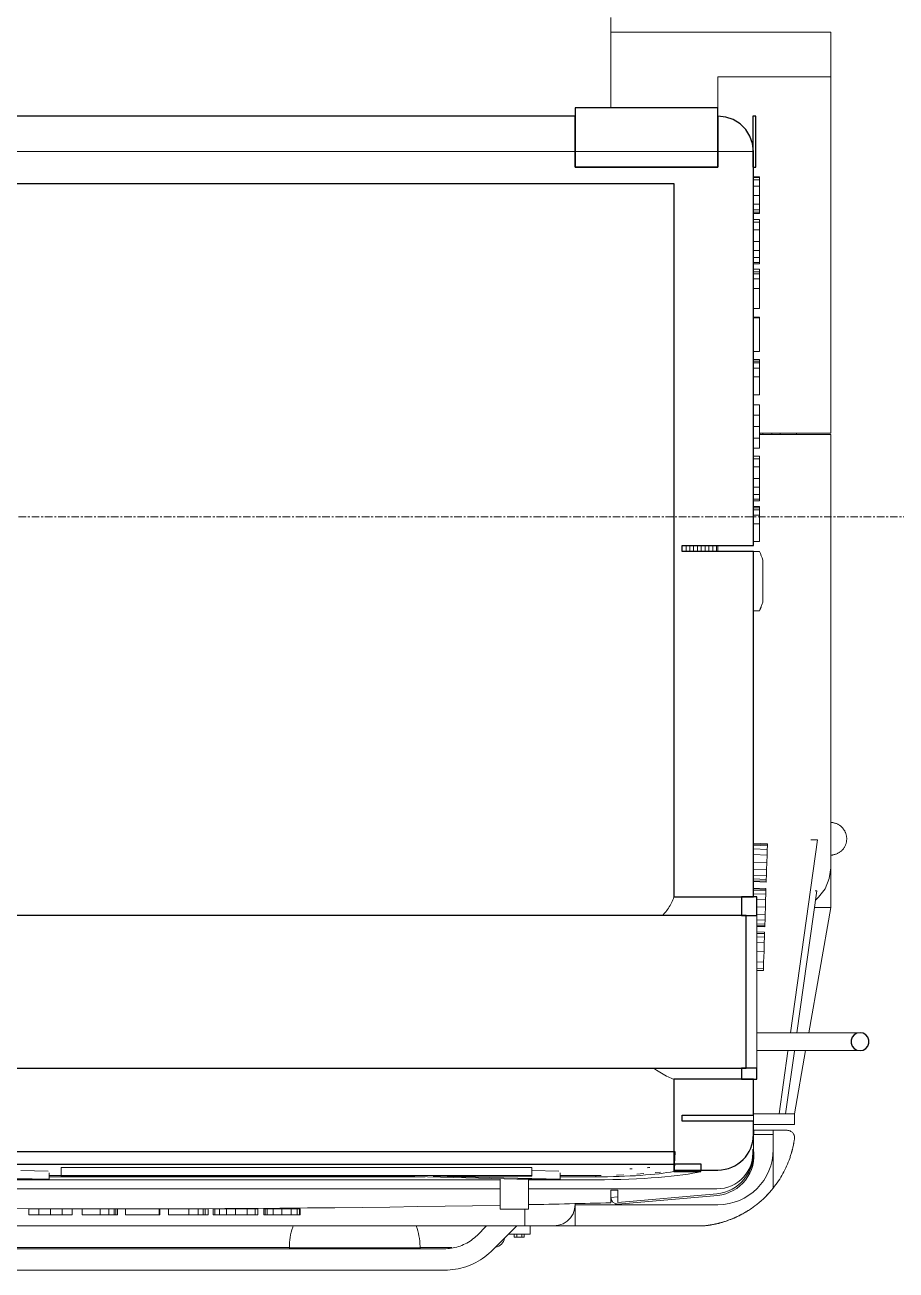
# Model space of a CAD drawing. Header units: millimetres. Extents: x -22696 to 333987, y -7117 to 2643871.
# Drawn here: x 21504 to 22971, y -1268 to 829 of the extents above; entities that cross this region are included whole.
import ezdxf

# ---------------------------------------------------------------- set-up
doc = ezdxf.new("R2010")
doc.units = ezdxf.units.MM
doc.linetypes.add('Grid Line', pattern=[22.225, 12.7, -3.175, 3.175, -3.175])
for name, color, linetype, lineweight in [('A__MASS', 7, 'Continuous', 25), ('A_Center_Line', 7, 'Continuous', 9), ('A_Mass', 7, 'Continuous', 9)]:
    doc.layers.add(name, color=color, linetype=linetype, lineweight=lineweight)

# ---------------------------------------------------------------- blocks, each defined once
blk = doc.blocks.new('FIRE_TRUCK_-_medium_size_13644 - Camion Man-V2-00-Ground Floor Plan')
at = {"layer": 'A__MASS'}
for p, q in [((-60, 1814.2), (-300.1, 1814.2)), ((-300.1, 1814.2), (-300.1, 1714)), ((-60, 1714), (-60, 1814.2)), ((-300.1, 1800), (-2090.4, 1800)), ((-300.1, 1714), (-300.1, 1800)), ((-60, 1800), (-60, 1714)), ((3.8, 1800), (-1.2, 1800)), ((-1.2, 1800), (-1.2, 1714)), ((3.8, 1714), (3.8, 1800)), ((0, 1076.9), (0, 1740.4)), ((-300.1, 1714), (-60, 1714)), ((-60, 1714), (-300.1, 1714)), ((-1.2, 1714), (3.8, 1714)), ((-2016.6, 1686.5), (-133.9, 1686.5)), ((-133.9, 1686.5), (-133.9, 485.1)), ((-120, 1066.9), (-120, 1076.9)), ((-120, 1076.9), (0, 1076.9)), ((0, 1066.9), (-120, 1066.9)), ((0, 485.1), (0, 1066.9)), ((-133.9, 485.1), (0, 485.1)), ((5.7, 485.1), (-20.1, 485.1)), ((-20.1, 485.1), (-20.1, 453.8)), ((5.7, 453.8), (5.7, 485.1)), ((-12.6, 453.8), (-2150.4, 453.8)), ((-20.1, 453.8), (5.7, 453.8)), ((-12.6, 196.6), (-12.6, 453.8)), ((-2150.4, 196.6), (-12.6, 196.6)), ((5.7, 196.6), (-20.1, 196.6)), ((-20.1, 196.6), (-20.1, 178.3)), ((5.7, 178.3), (5.7, 196.6)), ((0, 178.3), (-133.9, 178.3)), ((-133.9, 178.3), (-133.9, 25.2)), ((-20.1, 178.3), (5.7, 178.3)), ((0, 117.4), (0, 178.3)), ((-120, 107.3), (-120, 117.4)), ((-120, 117.4), (0, 117.4)), ((0, 107.3), (-120, 107.3)), ((0, 85.2), (0, 107.3)), ((-134.6, 55.8), (-2015.7, 55.8)), ((-131.6, 55.8), (-133.9, 55.8)), ((-2017.4, 35), (-134.7, 35)), ((-134, 22.8), (-88.5, 22.8)), ((-133.8, 25.2), (-60, 25.2)), ((-87.8, 35), (-133.1, 35))]:
    blk.add_line(p, q, dxfattribs=at)
at = {"layer": 'A__MASS', "flags": 128}
for points in [[(0, 1740.4), (-1.5, 1753.7), (-5.9, 1766.3), (-13.1, 1777.6), (-22.6, 1787), (-34, 1794.1), (-46.6, 1798.5), (-60, 1800)], [(179.4, 256.3), (174.2, 255.4), (169.7, 252.8), (166.3, 248.8), (164.5, 243.9), (164.5, 238.7), (166.3, 233.8), (169.7, 229.8), (174.2, 227.2), (179.4, 226.3)], [(179.4, 226.3), (184.5, 227.2), (189.1, 229.8), (192.4, 233.8), (194.2, 238.7), (194.2, 243.9), (192.4, 248.8), (189.1, 252.8), (184.5, 255.4), (179.4, 256.3)], [(-133.1, 35), (-132.3, 45.4), (-131.6, 55.8)], [(-133.1, 35), (-133.6, 28.9), (-134, 22.8)], [(-88.5, 22.8), (-88.1, 28.9), (-87.8, 35)]]:
    blk.add_lwpolyline(points, dxfattribs=at)
at = {"layer": 'A__MASS'}
blk.add_arc((-60, 85.2), 60, 270, 0, dxfattribs=at)
at = {"layer": 'A_Mass'}
for p, q in [((-240.1, 1814.2), (-240.1, 1966.2)), ((-240.1, 1941.2), (130, 1941.2)), ((130, 1941.2), (130, 1866.2)), ((-60, 1866.2), (50, 1866.2)), ((-60, 1814.2), (-60, 1866.2)), ((50, 1866.2), (130, 1866.2)), ((130, 1266.2), (130, 1866.2)), ((-2150.4, 1740.4), (0, 1740.4)), ((0, 1697.6), (10, 1697.6)), ((0, 1696.4), (10, 1696.4)), ((0, 1692.5), (10, 1692.5)), ((0, 1682.1), (10, 1682.1)), ((10, 1697.6), (10, 1696.4)), ((10, 1696.4), (10, 1692.5)), ((10, 1692.5), (10, 1682.1)), ((10, 1682.1), (10, 1666.5)), ((0, 1666.5), (10, 1666.5)), ((10, 1666.5), (10, 1651.9)), ((0, 1651.9), (10, 1651.9)), ((0, 1642), (10, 1642)), ((0, 1638.5), (10, 1638.5)), ((10, 1636.1), (0, 1636.1)), ((10, 1651.9), (10, 1642)), ((10, 1642), (10, 1638.5)), ((10, 1638.5), (10, 1636.1)), ((0, 1626.2), (10, 1626.2)), ((0, 1621.7), (10, 1621.7)), ((10, 1626.2), (10, 1621.7)), ((10, 1621.7), (10, 1608.3)), ((0, 1608.3), (10, 1608.3)), ((10, 1608.3), (10, 1588.7)), ((0, 1588.7), (10, 1588.7)), ((0, 1573.7), (10, 1573.7)), ((10, 1588.7), (10, 1573.7)), ((10, 1573.7), (10, 1561.7)), ((0, 1561.7), (10, 1561.7)), ((0, 1553.8), (10, 1553.8)), ((10, 1561.7), (10, 1553.8)), ((10, 1553.8), (10, 1551.2)), ((10, 1551.2), (0, 1551.2)), ((0, 1542.5), (10, 1542.5)), ((0, 1537.6), (10, 1537.6)), ((0, 1534.4), (10, 1534.4)), ((10, 1542.5), (10, 1537.6)), ((10, 1537.6), (10, 1534.4)), ((10, 1534.4), (10, 1525.8)), ((0, 1525.8), (10, 1525.8)), ((0, 1510), (10, 1510)), ((10, 1525.8), (10, 1510)), ((10, 1510), (10, 1476.1)), ((0, 1476.1), (10, 1476.1)), ((0, 1461.3), (10, 1461.3)), ((0, 1460.1), (10, 1460.1)), ((10, 1461.3), (10, 1460.1)), ((10, 1460.1), (10, 1403.5)), ((0, 1403.5), (10, 1403.5)), ((0, 1389.9), (10, 1389.9)), ((0, 1387.5), (10, 1387.5)), ((0, 1384.3), (10, 1384.3)), ((10, 1389.9), (10, 1387.5)), ((10, 1387.5), (10, 1384.3)), ((10, 1384.3), (10, 1375.6)), ((0, 1375.6), (10, 1375.6)), ((10, 1375.6), (10, 1360.9)), ((0, 1360.9), (10, 1360.9)), ((10, 1360.9), (10, 1330.8)), ((0, 1330.8), (10, 1330.8)), ((0, 1313.6), (10, 1313.6)), ((10, 1313.6), (10, 1296.7)), ((0, 1296.7), (10, 1296.7)), ((10, 1296.7), (10, 1280.8)), ((10, 1280.8), (10, 1277.3)), ((0, 1277.3), (10, 1277.3)), ((10, 1277.3), (10, 1274.1)), ((10, 1274.1), (10, 1257.9)), ((50, 1266.2), (10, 1266.2)), ((10, 1264), (50, 1264)), ((10.4, 1264), (10.4, 1266.2)), ((16, 1264), (16, 1265.8)), ((31, 1265.8), (31, 1264)), ((44.9, 1266.2), (44.9, 1264)), ((130, 1266.2), (50, 1266.2)), ((72.5, 1266.2), (72.5, 1264)), ((0, 1257.9), (10, 1257.9)), ((0, 1241), (10, 1241)), ((10, 1257.9), (10, 1241)), ((0, 1227.5), (10, 1227.5)), ((0, 1222.9), (10, 1222.9)), ((10, 1227.5), (10, 1222.9)), ((10, 1222.9), (10, 1209.6)), ((0, 1209.6), (10, 1209.6)), ((10, 1209.6), (10, 1190)), ((0, 1190), (10, 1190)), ((0, 1174.9), (10, 1174.9)), ((10, 1190), (10, 1174.9)), ((10, 1174.9), (10, 1162.9)), ((0, 1162.9), (10, 1162.9)), ((0, 1155), (10, 1155)), ((10, 1162.9), (10, 1155)), ((10, 1155), (10, 1152.4)), ((10, 1152.4), (0, 1152.4)), ((0, 1142.5), (10, 1142.5)), ((0, 1140.1), (10, 1140.1)), ((0, 1136.9), (10, 1136.9)), ((10, 1142.5), (10, 1140.1)), ((10, 1140.1), (10, 1136.9)), ((10, 1136.9), (10, 1128.2)), ((0, 1128.2), (10, 1128.2)), ((0, 1113.5), (10, 1113.5)), ((10, 1128.2), (10, 1113.5)), ((10, 1113.5), (10, 1083.5)), ((-113.5, 1066.4), (-113.5, 1076.3)), ((-107.1, 1066.4), (-107.1, 1076.3)), ((-100.7, 1066.4), (-100.7, 1076.3)), ((-94.3, 1066.4), (-94.3, 1076.3)), ((-87.8, 1066.4), (-87.8, 1076.3)), ((-81.4, 1066.4), (-81.4, 1076.3)), ((-75, 1066.4), (-75, 1076.3)), ((-68.6, 1066.4), (-68.6, 1076.3)), ((-62.1, 1066.4), (-62.1, 1076.3)), ((-60, 1076.9), (-60, 1066.8)), ((0, 1083.5), (10, 1083.5)), ((10, 1066.9), (0, 1066.9)), ((15.7, 1052.3), (15.7, 991.9)), ((15.7, 991.9), (15.7, 981.5)), ((0, 966.9), (10, 966.9)), ((23.4, 574.8), (0, 575.5)), ((0, 574), (23.4, 573.3)), ((0, 572), (23.3, 571.2)), ((23.3, 571.2), (23.1, 565.2)), ((23.4, 573.3), (23.3, 571.2)), ((23.4, 574.8), (23.4, 573.3)), ((62.3, 256.3), (107.9, 581)), ((107.9, 581), (96.7, 581)), ((0, 565.9), (23.1, 565.2)), ((0, 556.3), (22.8, 555.6)), ((22.8, 555.6), (22.4, 543.1)), ((23.1, 565.2), (22.8, 555.6)), ((0, 543.8), (22.4, 543.1)), ((0, 531.5), (22, 530.8)), ((22, 530.8), (21.7, 521.2)), ((22.4, 543.1), (22, 530.8)), ((130, 534), (130, 467.1)), ((0, 521.9), (21.7, 521.2)), ((0, 515.4), (21.5, 514.7)), ((0, 512.4), (21.4, 511.8)), ((0, 512.2), (21.4, 511.5)), ((0, 510.9), (21.4, 510.2)), ((21.5, 514.7), (21.4, 511.8)), ((21.4, 511.5), (21.4, 510.2)), ((21.7, 521.2), (21.5, 514.7)), ((21, 499.5), (0, 500.1)), ((0, 498.6), (21, 497.9)), ((0, 496.5), (20.9, 495.9)), ((0, 490.5), (20.7, 489.8)), ((20.7, 489.8), (20.4, 480.2)), ((20.9, 495.9), (20.7, 489.8)), ((21, 497.9), (20.9, 495.9)), ((21, 499.5), (21, 497.9)), ((73.2, 256.3), (106.8, 495.3)), ((106.8, 495.3), (103.9, 495.3)), ((5.7, 480.7), (20.4, 480.2)), ((5.7, 468.2), (20, 467.8)), ((20, 467.8), (19.7, 455.4)), ((20.4, 480.2), (20, 467.8)), ((92.9, 256), (130, 467.1)), ((103.9, 467.1), (130, 467.1)), ((-149.2, 458.2), (-152.9, 454)), ((5.7, 455.9), (19.7, 455.4)), ((5.7, 453.8), (5.7, 445.4)), ((5.7, 446.3), (19.4, 445.8)), ((5.7, 445.4), (5.7, 427.7)), ((19.4, 445.8), (19.1, 439.4)), ((19.7, 455.4), (19.4, 445.8)), ((5.7, 439.8), (19.1, 439.4)), ((5.7, 436.8), (19.1, 436.4)), ((5.7, 436.6), (19, 436.2)), ((5.7, 435.3), (19, 434.9)), ((5.7, 427.7), (5.7, 373.2)), ((5.7, 426.1), (18.7, 425.6)), ((5.7, 423.8), (18.6, 423.4)), ((18.6, 423.4), (18.5, 417.6)), ((18.7, 425.6), (18.6, 423.4)), ((19, 436.2), (19, 434.9)), ((19.1, 439.4), (19.1, 436.4)), ((5.7, 418), (18.5, 417.6)), ((5.7, 408.1), (18.1, 407.7)), ((18.1, 407.7), (17.7, 393.3)), ((18.5, 417.6), (18.1, 407.7)), ((5.7, 393.7), (17.7, 393.3)), ((17.7, 393.3), (17.1, 375.4)), ((5.7, 375.8), (17.1, 375.4)), ((5.7, 373.2), (5.7, 257)), ((5.7, 365), (16.8, 364.7)), ((16.7, 361.1), (5.7, 361.4)), ((16.8, 364.7), (16.7, 361.1)), ((17.1, 375.4), (16.8, 364.7)), ((5.7, 257), (5.7, 196.6)), ((70, 256.3), (5.7, 256.3)), ((5.7, 226.3), (70, 226.3)), ((43.1, 120), (57.9, 225.3)), ((54, 120), (68.8, 225.3)), ((69, 120), (87.7, 226.7)), ((0, 117.4), (0, 107.3)), ((0.1, 120), (36.4, 120)), ((36.4, 120), (69, 120)), ((69, 120), (69, 102.1)), ((0, 51.1), (0, 85.2)), ((0, 85), (33.3, 85)), ((36.4, 102.1), (0.1, 102.1)), ((0.3, 92.1), (0.3, 85)), ((4.9, 92.1), (0.3, 92.1)), ((33.3, 92.1), (4.9, 92.1)), ((33.3, -5.2), (33.3, 92.1)), ((33.3, 92.1), (56.6, 92.1)), ((33.3, 85), (33.3, 60)), ((69, 102.1), (36.4, 102.1)), ((-1233.1, 24.2), (-1187.4, 23.2)), ((-1165, 29.4), (-373.1, 29.4)), ((-1165, 29.4), (-1165, 16.1)), ((-373.1, 29.4), (-373.1, 16.1)), ((-373.1, 24.2), (-327.4, 23.2)), ((-156.5, 21.8), (-165.4, 20.8)), ((-1885.7, 8.8), (-950, 8.8)), ((-1185.4, 9.7), (-1399.3, 14.7)), ((-1258.6, 9.7), (-1185.4, 9.7)), ((-1185.4, 20.5), (-1185.4, 9.7)), ((-1165, 16.1), (-1185.4, 16.1)), ((-950, 13.7), (-1185.4, 13.7)), ((-373.1, 16.1), (-1165, 16.1)), ((-1165, 16.1), (-1165, 14.7)), ((-1165, 14.7), (-593.1, 14.7)), ((-552.4, 13.7), (-950, 13.7)), ((-950, 8.8), (-426.6, 8.8)), ((-593.1, 14.7), (-591.2, 14.7)), ((-591.2, 14.7), (-398.6, 9.7)), ((-325.4, 9.7), (-539.3, 14.7)), ((-539.3, 14.7), (-373.1, 14.7)), ((-426.6, -34.3), (-426.6, 10.4)), ((-398.6, 9.7), (-325.4, 9.7)), ((-378.9, 9.7), (-378.9, -34.3)), ((-378.9, 8.8), (-264.8, 8.8)), ((-373.1, 14.7), (-373.1, 16.1)), ((-325.4, 20.5), (-325.4, 9.7)), ((-269.3, 16.1), (-325.4, 16.1)), ((-265.3, 13.7), (-325.4, 13.7)), ((-256.6, 16.1), (-269.3, 16.1)), ((-265.3, 16.1), (-265.3, 13.7)), ((-218.3, 17.1), (-230.8, 16.6)), ((-184.3, 19.1), (-196.2, 18.2)), ((-432.2, -6.4), (-1969.7, -6.4)), ((-426.6, -6.4), (-432.2, -6.4)), ((-61.6, -6.4), (-378.9, -6.4)), ((-240.1, -30), (-240.1, -8.9)), ((-240.1, -8.9), (-228.6, -8.9)), ((-228.6, -19.8), (-240.1, -20.8)), ((-228.6, -8.9), (-228.6, -29.6)), ((-228.6, -29.6), (-61.6, -15)), ((-228.6, -32.3), (-60, -17.5)), ((-1219.5, -40), (-1202.6, -40)), ((-1219.5, -40), (-1219.5, -50)), ((-1202.6, -40), (-1186.5, -40)), ((-1202.6, -40), (-1202.6, -50)), ((-1186.5, -40), (-1183.2, -40)), ((-1183.2, -40), (-1179.7, -40)), ((-1183.2, -40), (-1183.2, -50)), ((-1179.7, -40), (-1163.8, -40)), ((-1163.8, -40), (-1146.9, -40)), ((-1163.8, -40), (-1163.8, -50)), ((-1146.9, -40), (-1146.9, -50)), ((-1129.7, -40), (-1099.6, -40)), ((-1129.7, -40), (-1129.7, -50)), ((-1099.6, -40), (-1084.9, -40)), ((-1099.6, -40), (-1099.6, -50)), ((-1084.9, -40), (-1076.2, -40)), ((-1084.9, -40), (-1084.9, -50)), ((-1076.2, -40), (-1073, -40)), ((-1076.2, -40), (-1076.2, -50)), ((-1073, -40), (-1070.6, -40)), ((-1073, -40), (-1073, -50)), ((-1070.6, -40), (-1070.6, -50)), ((-1057, -40), (-1000.4, -40)), ((-1057, -40), (-1057, -50)), ((-1000.4, -40), (-999.2, -40)), ((-1000.4, -40), (-1000.4, -50)), ((-999.2, -40), (-999.2, -50)), ((-984.4, -40), (-950.5, -40)), ((-984.4, -40), (-984.4, -50)), ((-950.5, -40), (-934.7, -40)), ((-950.5, -40), (-950.5, -50)), ((-934.7, -40), (-926.1, -40)), ((-934.7, -40), (-934.7, -50)), ((-926.1, -40), (-922.9, -40)), ((-926.1, -40), (-926.1, -50)), ((-922.9, -40), (-918, -40)), ((-922.9, -40), (-922.9, -50)), ((-918, -40), (-918, -50)), ((-909.4, -40), (-906.7, -40)), ((-909.4, -50), (-909.4, -40)), ((-906.7, -40), (-898.9, -40)), ((-906.7, -40), (-906.7, -50)), ((-898.9, -40), (-886.8, -40)), ((-898.9, -40), (-898.9, -50)), ((-886.8, -40), (-871.8, -40)), ((-886.8, -40), (-886.8, -50)), ((-871.8, -40), (-852.2, -40)), ((-871.8, -40), (-871.8, -50)), ((-852.2, -40), (-838.9, -40)), ((-852.2, -40), (-852.2, -50)), ((-838.9, -40), (-834.3, -40)), ((-838.9, -40), (-838.9, -50)), ((-834.3, -40), (-834.3, -50)), ((-824.4, -40), (-822, -40)), ((-824.4, -50), (-824.4, -40)), ((-822, -40), (-818.6, -40)), ((-822, -40), (-822, -50)), ((-818.6, -40), (-808.6, -40)), ((-818.6, -40), (-818.6, -50)), ((-808.6, -40), (-794, -40)), ((-808.6, -40), (-808.6, -50)), ((-794, -40), (-778.4, -40)), ((-794, -40), (-794, -50)), ((-778.4, -40), (-768, -40)), ((-778.4, -40), (-778.4, -50)), ((-768, -40), (-764.1, -40)), ((-768, -40), (-768, -50)), ((-764.1, -40), (-762.9, -40)), ((-764.1, -40), (-764.1, -50)), ((-762.9, -40), (-762.9, -50)), ((-426.6, -40.6), (-426.6, -34.3)), ((-426.6, -40.7), (-378.9, -40.7)), ((-385, -40.6), (-385, -68.8)), ((-378.9, -34.3), (-378.9, -40.6)), ((-300.1, -33.3), (-300.1, -31)), ((-300.1, -33.3), (-300.1, -68.8)), ((-60, -33.3), (-300.1, -33.3)), ((-300.1, -68.8), (-300.1, -33.3)), ((-1202.6, -50), (-1219.5, -50)), ((-1186.5, -50), (-1202.6, -50)), ((-1183.2, -50), (-1186.5, -50)), ((-1179.7, -50), (-1183.2, -50)), ((-1163.8, -50), (-1179.7, -50)), ((-1146.9, -50), (-1163.8, -50)), ((-1099.6, -50), (-1129.7, -50)), ((-1084.9, -50), (-1099.6, -50)), ((-1076.2, -50), (-1084.9, -50)), ((-1073, -50), (-1076.2, -50)), ((-1070.6, -50), (-1073, -50)), ((-1000.4, -50), (-1057, -50)), ((-999.2, -50), (-1000.4, -50)), ((-950.5, -50), (-984.4, -50)), ((-934.7, -50), (-950.5, -50)), ((-926.1, -50), (-934.7, -50)), ((-922.9, -50), (-926.1, -50)), ((-918, -50), (-922.9, -50)), ((-906.7, -50), (-909.4, -50)), ((-898.9, -50), (-906.7, -50)), ((-886.8, -50), (-898.9, -50)), ((-871.8, -50), (-886.8, -50)), ((-852.2, -50), (-871.8, -50)), ((-838.9, -50), (-852.2, -50)), ((-834.3, -50), (-838.9, -50)), ((-822, -50), (-824.4, -50)), ((-818.6, -50), (-822, -50)), ((-808.6, -50), (-818.6, -50)), ((-794, -50), (-808.6, -50)), ((-778.4, -50), (-794, -50)), ((-768, -50), (-778.4, -50)), ((-764.1, -50), (-768, -50)), ((-762.9, -50), (-764.1, -50)), ((-950, -68.8), (-1765.5, -68.8)), ((-1013.7, -69), (-1372.7, -69)), ((-774.8, -69), (-1013.7, -69)), ((-385, -68.8), (-950, -68.8)), ((-496.9, -69), (-567.6, -69)), ((-449.2, -68.8), (-465.2, -84.8)), ((-451.4, -68.8), (-451.4, -71.1)), ((-439.8, -110.2), (-398.3, -68.8)), ((-375.8, -82.9), (-412.4, -82.9)), ((-402.8, -82.9), (-402.8, -87.8)), ((-398.4, -87.8), (-398.4, -82.9)), ((-389.9, -82.9), (-389.9, -87.8)), ((-385.8, -82.9), (-385.8, -87.8)), ((-336, -68.8), (-385, -68.8)), ((-375.8, -82.9), (-375.8, -68.8)), ((-336, -68.8), (-300.1, -68.8)), ((-300.1, -68.8), (-82.8, -68.8)), ((-398.4, -87.8), (-402.8, -87.8)), ((-389.9, -87.8), (-398.4, -87.8)), ((-385.8, -87.8), (-389.9, -87.8)), ((-1013.7, -107.3), (-1632.7, -107.3)), ((-1366.5, -105), (-1013.7, -105)), ((-1013.7, -105), (-780.8, -105)), ((-519.7, -107.3), (-1013.7, -107.3)), ((-781.2, -105.7), (-781.2, -107.3)), ((-781.2, -105.7), (-561.2, -105.7)), ((-781.2, -105.7), (-766.5, -105.7)), ((-561.2, -105.7), (-781.2, -105.7)), ((-575.9, -105.7), (-561.2, -105.7)), ((-561.5, -105), (-507.9, -105)), ((-561.2, -107.3), (-561.2, -105.7)), ((-1632.7, -143.3), (-1013.7, -143.3)), ((-1013.7, -143.3), (-519.7, -143.3))]:
    blk.add_line(p, q, dxfattribs=at)
at = {"layer": 'A_Mass', "flags": 128}
for points in [[(50, 1264), (70.7, 1264), (90, 1264), (106.6, 1264), (119.3, 1264), (127.3, 1264), (130, 1264)], [(130, 534), (130, 541), (130, 560.5), (130, 591.9), (130, 634.7), (130, 688.1), (130, 751.3), (130, 823.1), (130, 902.3), (130, 987.5), (130, 1077.2), (130, 1169.9), (130, 1264)], [(130.6, 555.5), (131.7, 555.6), (132.8, 555.7), (133.8, 555.8), (134.9, 556), (136, 556.3), (137.1, 556.6), (138.1, 556.9), (139.1, 557.3), (140.2, 557.7), (141.2, 558.1), (142.2, 558.6), (143.1, 559.1), (144.1, 559.7), (145, 560.3), (145.9, 560.9), (146.8, 561.6), (147.6, 562.3), (148.4, 563.1), (149.2, 563.8), (149.9, 564.6), (150.7, 565.5), (151.3, 566.3), (152, 567.2), (152.6, 568.1), (153.2, 569.1), (153.7, 570), (154.2, 571), (154.7, 572), (155.1, 573), (155.5, 574.1), (155.8, 575.1), (156.1, 576.2), (156.4, 577.2), (156.6, 578.3), (156.7, 579.4), (156.8, 580.5), (156.9, 581.6), (157, 582.7), (156.9, 583.8), (156.9, 584.9), (156.8, 586), (156.7, 587.1), (156.5, 588.2), (156.2, 589.2), (156, 590.3), (155.7, 591.4), (155.3, 592.4), (154.9, 593.4), (154.5, 594.4), (154, 595.4), (153.5, 596.4), (152.9, 597.3), (152.3, 598.3), (151.7, 599.2), (151, 600), (150.3, 600.9), (149.6, 601.7), (148.8, 602.5), (148, 603.3), (147.2, 604), (146.4, 604.7), (145.5, 605.3), (144.6, 606), (143.6, 606.6), (142.7, 607.1), (141.7, 607.6), (140.7, 608.1), (139.7, 608.5), (138.7, 608.9), (137.6, 609.2), (136.6, 609.6), (135.5, 609.8), (134.4, 610), (133.3, 610.2), (132.2, 610.3), (131.2, 610.4), (130.1, 610.5)], [(130, 534), (127.6, 515.9), (120.6, 499), (109.5, 484.5), (105.1, 480.4)], [(70, 256.3), (74.4, 256.3), (78.8, 256.3), (83.2, 256.3), (87.5, 256.3), (91.9, 256.3), (96.1, 256.3), (100.4, 256.3), (104.6, 256.3), (108.8, 256.3), (112.8, 256.3), (116.9, 256.3), (120.8, 256.3), (124.7, 256.3), (128.4, 256.3), (132.1, 256.3), (135.7, 256.3), (139.2, 256.3), (142.5, 256.3), (145.8, 256.3), (148.9, 256.3), (151.9, 256.3), (154.8, 256.3), (157.5, 256.3), (160.1, 256.3), (162.6, 256.3), (164.9, 256.3), (167, 256.3), (169, 256.3), (170.8, 256.3), (172.5, 256.3), (174, 256.3), (175.4, 256.3), (176.6, 256.3), (177.6, 256.3), (178.4, 256.3), (179.1, 256.3), (179.4, 256.3)], [(179.4, 226.3), (178.9, 226.3), (178.1, 226.3), (177.2, 226.3), (176.2, 226.3), (174.9, 226.3), (173.5, 226.3), (172, 226.3), (170.2, 226.3), (168.3, 226.3), (166.3, 226.3), (164.1, 226.3), (161.7, 226.3), (159.2, 226.3), (156.6, 226.3), (153.8, 226.3), (150.9, 226.3), (147.8, 226.3), (144.7, 226.3), (141.4, 226.3), (138, 226.3), (134.5, 226.3), (130.8, 226.3), (127.1, 226.3), (123.3, 226.3), (119.4, 226.3), (115.5, 226.3), (111.4, 226.3), (107.3, 226.3), (103.1, 226.3), (98.9, 226.3), (94.7, 226.3), (90.4, 226.3), (86, 226.3), (81.6, 226.3), (77.3, 226.3), (72.9, 226.3), (70, 226.3)], [(-336, -68.8), (-328, -67.9), (-320.4, -65.2), (-313.6, -60.9), (-307.9, -55.3), (-303.7, -48.4), (-301, -40.9), (-300.1, -32.9)], [(-781.2, -105.7), (-781.1, -101.3), (-780.8, -96.9), (-780.4, -92.6), (-779.8, -88.2), (-779, -83.9), (-778, -79.6), (-776.9, -75.3), (-775.6, -71.1), (-774.8, -68.8)], [(-567.5, -68.9), (-566.2, -73.1), (-564.9, -77.3), (-563.9, -81.6), (-563, -85.9), (-562.3, -90.2), (-561.8, -94.6), (-561.4, -99), (-561.2, -103.4), (-561.2, -105.7)], [(-496.9, -69), (-494.5, -69), (-492.1, -69), (-489.7, -69), (-487.4, -69), (-485, -69), (-482.7, -69), (-480.3, -69), (-478, -69), (-475.8, -69), (-473.6, -69), (-471.4, -69), (-469.2, -69), (-467.1, -69), (-465.1, -69), (-463, -69), (-461.1, -69), (-459.2, -69), (-457.4, -69), (-455.6, -69), (-453.9, -69), (-452.2, -69)], [(-465.2, -84.8), (-467.5, -86.9), (-469.8, -89), (-472.2, -90.9), (-474.6, -92.8), (-477.1, -94.5), (-479.7, -96.2), (-482.4, -97.7), (-485.1, -99.1), (-487.9, -100.5), (-490.7, -101.7), (-493.6, -102.8), (-496.5, -103.8), (-499.5, -104.6), (-502.5, -105.4), (-505.5, -106), (-508.5, -106.5), (-511.6, -106.9), (-514.7, -107.2), (-517.7, -107.3), (-519.7, -107.3)], [(-519.7, -143.3), (-515.2, -143.2), (-510.7, -143), (-506.2, -142.5), (-501.7, -141.9), (-497.2, -141.1), (-492.8, -140.1), (-488.5, -138.9), (-484.1, -137.6), (-479.9, -136.1), (-475.7, -134.4), (-471.6, -132.6), (-467.5, -130.6), (-463.5, -128.4), (-459.7, -126.1), (-455.9, -123.6), (-452.2, -121), (-448.6, -118.2), (-445.2, -115.3), (-441.8, -112.2), (-439.8, -110.2)]]:
    blk.add_lwpolyline(points, dxfattribs=at)
at = {"layer": 'A_Mass'}
for centre, radius, start, end in [((-97, 1016.9), 118.1, 17.4368, 25.0422), ((-68.3, 52.2), 67.5, 275.709, 6.7894), ((-61.6, 54.1), 60.6, 270, 5.4002), ((-66.7, 49.7), 67.5, 275.709, 8.7974), ((-60, 60), 93.3, 270, 360), ((-60, 51.1), 60, 327.2577, 0), ((-60, 51.1), 60, 319.7814, 323.5614), ((-228.6, -20.8), 11.5, 180, 270), ((-228.6, -20.8), 11.5, 180, 221.6063), ((-100.6, 101.6), 171.3, 308.277, 321.4511), ((-100.6, 101.6), 171.3, 316.1711, 316.7071), ((-100.6, 101.6), 171.3, 316.1711, 316.7071), ((-1075.2, 33794.2), 33834.5, 268.587, 271.09853), ((-1075.2, 33794.2), 33834.5, 271.1792, 271.41435), ((-436.9, -87), 18, 278.8417, 351.1583)]:
    blk.add_arc(centre, radius, start, end, dxfattribs=at)
for centre, major_axis, start_param, end_param in [((-269.9, 33.2), (160.6, 0), 4.741091, 5.72169), ((-269.9, 33.2), (200.6, 0), 4.73807, 5.84282), ((-269.9, 45.2), (160.6, 0), 5.106499, 5.134518), ((-269.9, 45.2), (160.6, 0), 5.106499, 5.134518), ((-269.9, 45.2), (160.6, 0), 5.313946, 5.348999), ((-269.9, 45.2), (160.6, 0), 5.313946, 5.348999)]:
    blk.add_ellipse(centre, major_axis=major_axis, ratio=0.121869, start_param=start_param, end_param=end_param, dxfattribs=at)
for points, knots in [([(10, 966.9), (10, 966.9), (10.2, 967.5), (11, 969.2), (11.7, 970.6), (12.2, 972), (12.8, 973.5), (14, 976.4), (15, 979.4), (15.7, 981.5)], [0, 0, 0, 0, 0.25, 0.375, 0.5, 0.5625, 0.625, 0.75, 1, 1, 1, 1]), ([(-167.7, 196.6), (-167.3, 196.3), (-162.9, 193.1), (-154.6, 187.8), (-143.6, 181.7), (-137, 179.2), (-133.9, 178.3)], [-0.3891769, -0.3891769, -0.3891769, -0.3891769, -0.375, -0.25, -0.125, 0, 0, 0, 0]), ([(56.6, 92.1), (57.6, 92.1), (59.5, 91.9), (62.9, 90.7), (65.5, 88.7), (67.1, 86.6), (67.7, 85.5), (68, 84.8), (68.3, 84.3), (68.4, 83.8), (68.6, 83.3), (68.8, 82.8), (68.9, 82.3), (69, 81.6), (69.2, 80.7), (69.2, 80), (69.2, 79.5)], [0, 0, 0, 0, 0.125, 0.25, 0.5, 0.625, 0.6875, 0.71875, 0.75, 0.78125, 0.8125, 0.84375, 0.875, 0.90625, 0.9375, 1, 1, 1, 1]), ([(69.2, 79.5), (69, 78.1), (68.7, 75.9), (68.2, 73), (67.9, 71.2), (67.7, 69.9), (67.4, 68.5), (67, 66.5), (66.5, 63.9), (65.8, 61.2), (65.3, 59.1), (64.9, 57.5), (64.4, 55.9), (63.8, 53.8), (62.7, 50.1), (60.3, 42.6), (56, 31.9), (49.8, 19.2), (42.3, 6.8), (36.4, -1.2), (33.3, -5.2)], [0, 0, 0, 0, 0.071429, 0.107143, 0.125, 0.142857, 0.160714, 0.178571, 0.214286, 0.25, 0.267857, 0.285714, 0.303571, 0.321429, 0.357143, 0.428571, 0.571429, 0.714286, 0.857143, 1, 1, 1, 1]), ([(5.5, -32.9), (1.5, -36), (-4.6, -40.4), (-13, -45.7), (-19.4, -49.3), (-25.9, -52.6), (-34.7, -56.6), (-43.5, -60), (-51.3, -62.5), (-55.2, -63.6), (-57.4, -64.1), (-59, -64.6), (-60.7, -65), (-63, -65.5), (-65.8, -66.1), (-68.6, -66.7), (-70.7, -67.1), (-72.2, -67.3), (-73.7, -67.6), (-75.6, -67.9), (-78.8, -68.3), (-81.3, -68.6), (-82.8, -68.8)], [0, 0, 0, 0, 0.142857, 0.214286, 0.285714, 0.357143, 0.428571, 0.571429, 0.642857, 0.678571, 0.696429, 0.714286, 0.732143, 0.75, 0.785714, 0.821429, 0.839286, 0.857143, 0.875, 0.892857, 0.928571, 1, 1, 1, 1]), ([(-57.2, -64.1), (-56.2, -63.8), (-53.4, -63.1), (-50.5, -62.2), (-48.6, -61.6)], [0.34245158, 0.34245158, 0.34245158, 0.34245158, 0.375, 0.44108726, 0.44108726, 0.44108726, 0.44108726]), ([(-44.8, -60.3), (-44.3, -60.2), (-36.6, -57.5), (-28.5, -54), (-21, -50), (-20.5, -49.8)], [0.4851192, 0.4851192, 0.4851192, 0.4851192, 0.5, 0.75, 0.7654637, 0.7654637, 0.7654637, 0.7654637]), ([(-82.8, -68.8), (-81.8, -68.7), (-80, -68.5), (-77.4, -68.1), (-75.5, -67.8), (-74.3, -67.7), (-73.8, -67.6)], [0, 0, 0, 0, 0.0625, 0.09375, 0.125, 0.1438557, 0.1438557, 0.1438557, 0.1438557]), ([(-70.1, -66.9), (-69.3, -66.8), (-67.6, -66.5), (-65.1, -66), (-63, -65.5), (-61.8, -65.2), (-61.5, -65.2)], [0.1906489, 0.1906489, 0.1906489, 0.1906489, 0.21875, 0.25, 0.28125, 0.2920381, 0.2920381, 0.2920381, 0.2920381])]:
    blk.add_open_spline(points, degree=3, knots=knots, dxfattribs=at)
for points in [[(-133.9, 485.1), (-135.1, 481.6), (-137.9, 475), (-142.9, 466), (-147, 460.7), (-149.2, 458.2)], [(-232.7, -31.5), (-232, -31.8), (-230.7, -32.1), (-229.3, -32.3), (-228.6, -32.3)], [(-228.6, -32.3), (-229.3, -32.3), (-230.7, -32.1), (-232, -31.8), (-232.7, -31.5)], [(-4.4, -40.1), (-3.3, -39.3), (-2.1, -38.5), (-1, -37.7)], [(-16.7, -47.7), (-14, -46.2), (-11.3, -44.6), (-8.7, -42.9)]]:
    blk.add_open_spline(points, degree=3, dxfattribs=at)

msp = doc.modelspace()

# ---------------------------------------------------------------- linework, layer by layer
at = {"layer": 'A_Center_Line', "color": 8, "linetype": 'Grid Line'}
msp.add_line((24773.5, 0), (6436.5, 0), dxfattribs=at)

# ---------------------------------------------------------------- block references
at = {"layer": 'A_Mass'}
msp.add_blockref('FIRE_TRUCK_-_medium_size_13644 - Camion Man-V2-00-Ground Floor Plan', (22730.7, -1125), dxfattribs=at)

doc.saveas('drawing.dxf')
